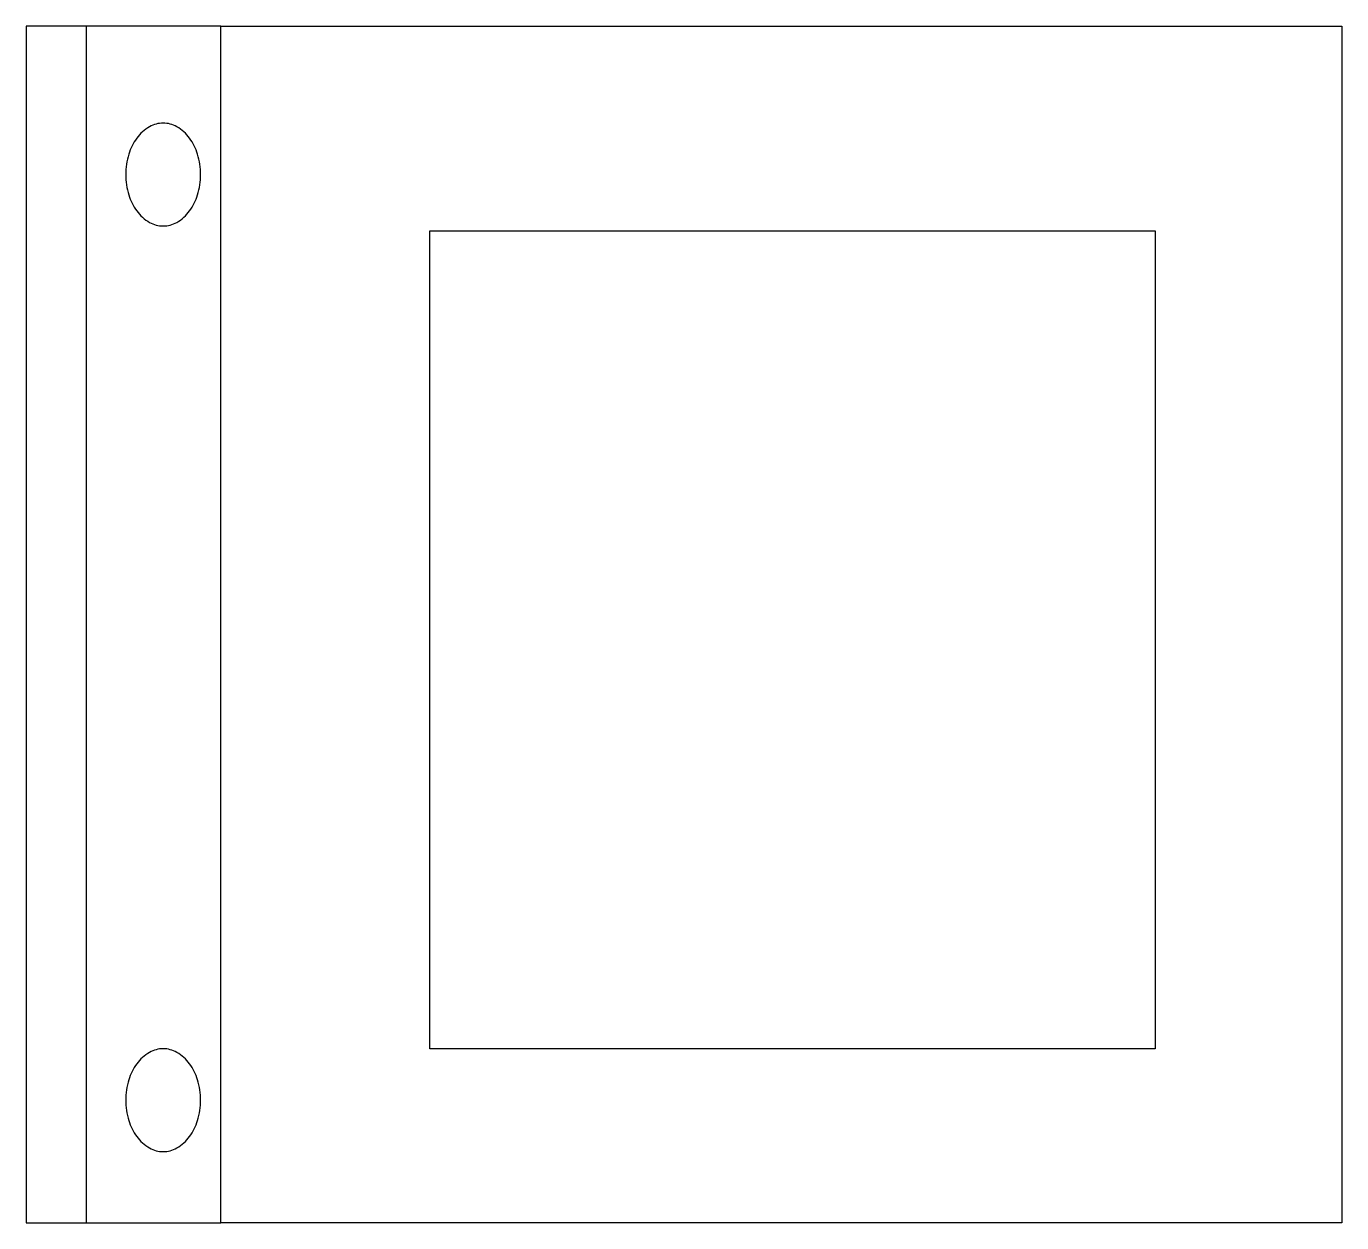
# Model space of a CAD drawing. Header units: metres. Extents: x 0.033 to 0.692, y -0.304 to 0.295.
import ezdxf

# ---------------------------------------------------------------- set-up
doc = ezdxf.new("R2010")
doc.units = ezdxf.units.M

msp = doc.modelspace()

# ---------------------------------------------------------------- linework, layer by layer
for p, q in [((0.03309, 0.2953), (0.03309, -0.30419)), ((0.13046, 0.2953), (0.03309, 0.2953)), ((0.06309, 0.2953), (0.06309, -0.30419)), ((0.13046, 0.2953), (0.69196, 0.2953)), ((0.13046, -0.30419), (0.13046, 0.2953)), ((0.69196, 0.2953), (0.69196, -0.30419)), ((0.03309, -0.30419), (0.13046, -0.30419)), ((0.69196, -0.30419), (0.13046, -0.30419)), ((0.6478, -0.30419), (0.6321, -0.30419))]:
    msp.add_line(p, q)
for points in [[(0.10166, 0.24677, 0.130158), (0.09482, 0.24496, 0.106469), (0.08841, 0.23922, 0.084248), (0.08442, 0.23119, 0.073281), (0.08292, 0.221, 0.073281), (0.08442, 0.21082, 0.084248), (0.08841, 0.20278, 0.106469), (0.09482, 0.19705, 0.130158), (0.10166, 0.19523, 0.130158), (0.1085, 0.19705, 0.106469), (0.11491, 0.20278, 0.084248), (0.1189, 0.21082, 0.073281), (0.1204, 0.221, 0.073281), (0.1189, 0.23119, 0.084248), (0.11491, 0.23922, 0.106469), (0.1085, 0.24496, 0.130158)], [(0.10166, -0.21703, 0.130158), (0.09482, -0.21884, 0.106469), (0.08841, -0.22458, 0.084248), (0.08442, -0.23261, 0.073281), (0.08292, -0.24279, 0.073281), (0.08442, -0.25298, 0.084248), (0.08841, -0.26101, 0.106469), (0.09482, -0.26675, 0.130158), (0.10166, -0.26856, 0.130158), (0.1085, -0.26675, 0.106469), (0.11491, -0.26101, 0.084248), (0.1189, -0.25298, 0.073281), (0.1204, -0.24279, 0.073281), (0.1189, -0.23261, 0.084248), (0.11491, -0.22458, 0.106469), (0.1085, -0.21884, 0.130158)]]:
    msp.add_lwpolyline(points, format="xyb", close=True)
msp.add_lwpolyline([(0.23527, -0.21703), (0.23527, 0.19289), (0.59859, 0.19289), (0.59859, -0.21703)], close=True)

doc.saveas('drawing.dxf')
